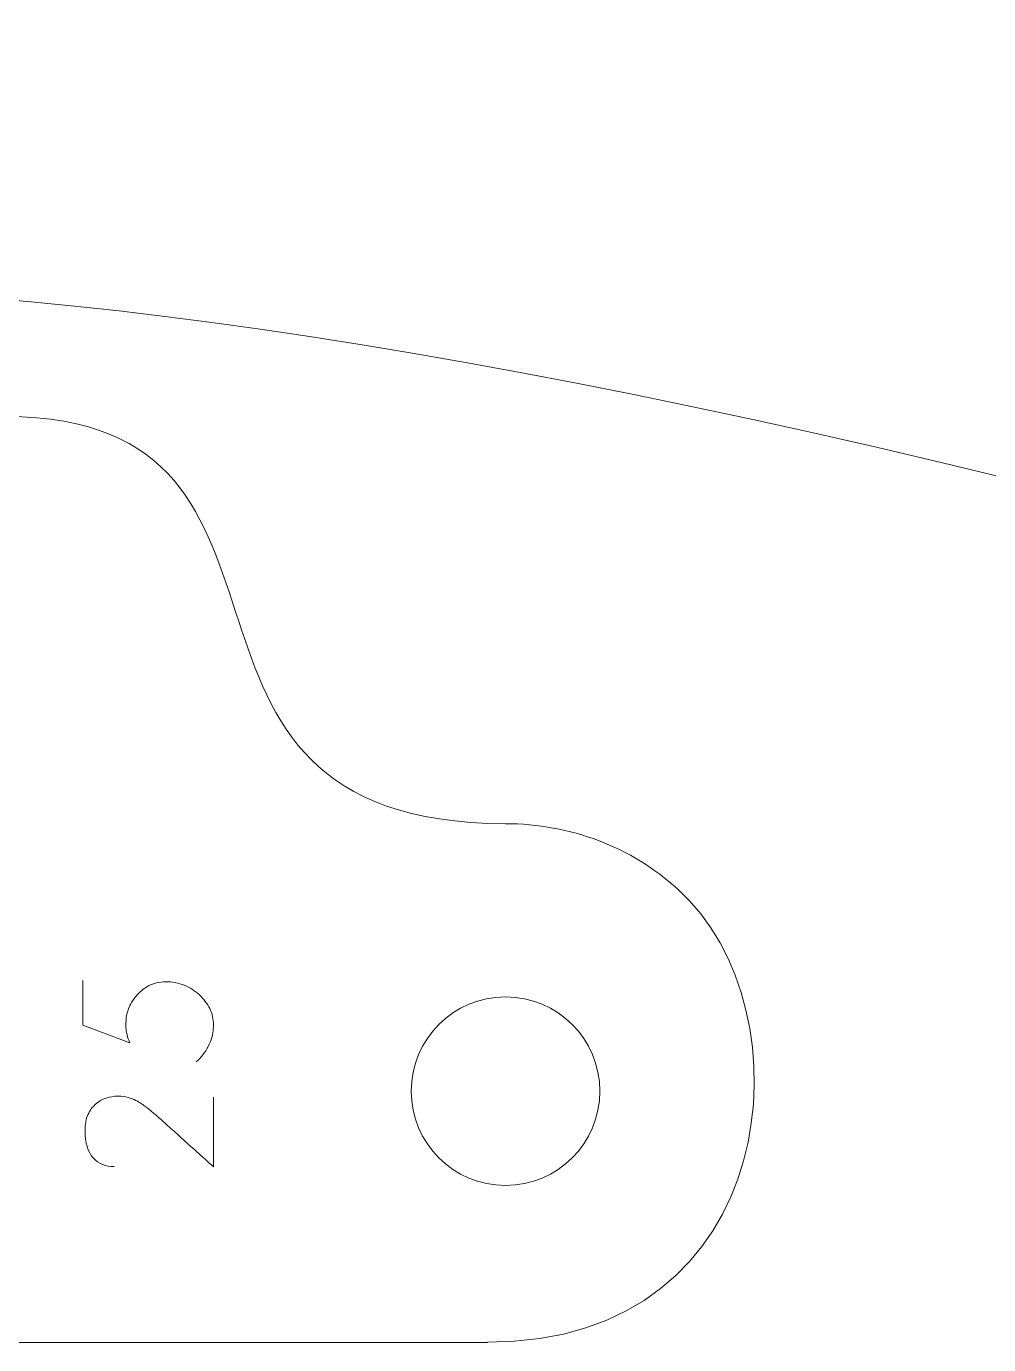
# Model space of a CAD drawing. Header units: centimetres. Extents: x -24 to 24.1, y -20.7 to 0.5.
# Drawn here: x -20.518 to -18.988, y -5.43 to -3.333 of the extents above; entities that cross this region are included whole.
import ezdxf

# ---------------------------------------------------------------- set-up
doc = ezdxf.new("R2010")
doc.units = ezdxf.units.CM
doc.header["$MEASUREMENT"] = 0
doc.layers.add('Layer 1', color=7, linetype='Continuous')

msp = doc.modelspace()

# ---------------------------------------------------------------- linework, layer by layer
at = {"layer": 'Layer 1', "color": 3, "lineweight": 9}
for points, knots in [([(-18.55268, -3.33027), (-18.55268, -3.33027), (-18.54022, -3.33652), (-18.54022, -3.33652), (-18.54022, -3.33652), (-18.38848, -3.35828), (-18.26252, -3.46483), (-18.21591, -3.61085), (-18.21591, -3.61085), (-18.1693, -3.75687), (-18.21025, -3.91669), (-18.32132, -4.02232), (-18.32132, -4.02232), (-18.43238, -4.12797), (-18.59405, -4.16084), (-18.73755, -4.10696), (-18.73755, -4.10696), (-21.11561, -3.49761), (-21.7819, -3.77825), (-22.21043, -4.11539), (-22.21043, -4.11539), (-22.21043, -4.11539), (-22.20795, -4.11323), (-22.20795, -4.11323), (-22.20795, -4.11323), (-22.30761, -4.20007), (-22.43586, -4.25405), (-22.5754, -4.26026), (-22.5754, -4.26026), (-22.85216, -4.27259), (-23.10137, -4.09383), (-23.17841, -3.82773), (-23.17841, -3.82773), (-23.21741, -3.69304), (-23.20716, -3.5537), (-23.15636, -3.43111), (-23.15636, -3.43111), (-23.15636, -3.43111), (-23.15818, -3.43559), (-23.15818, -3.43559), (-23.15818, -3.43559), (-22.74359, -2.91196), (-22.89247, -2.125), (-23.0393, -1.91188), (-23.0393, -1.91188), (-23.17528, -1.74706), (-23.15769, -1.50444), (-22.99935, -1.36095), (-22.99935, -1.36095), (-22.84099, -1.21744), (-22.59782, -1.22376), (-22.44713, -1.37527), (-22.44713, -1.37527), (-21.39633, -2.43382), (-20.02933, -3.12005), (-18.55268, -3.33027)], [0, 0, 0, 0, 0.0666667, 0.0666667, 0.0666667, 0.0666667, 0.1333333, 0.1333333, 0.1333333, 0.1333333, 0.2, 0.2, 0.2, 0.2, 0.2666667, 0.2666667, 0.2666667, 0.2666667, 0.3333333, 0.3333333, 0.3333333, 0.3333333, 0.4, 0.4, 0.4, 0.4, 0.4666667, 0.4666667, 0.4666667, 0.4666667, 0.5333333, 0.5333333, 0.5333333, 0.5333333, 0.6, 0.6, 0.6, 0.6, 0.6666667, 0.6666667, 0.6666667, 0.6666667, 0.7333333, 0.7333333, 0.7333333, 0.7333333, 0.8, 0.8, 0.8, 0.8, 0.8666667, 0.8666667, 0.8666667, 0.8666667, 1, 1, 1, 1]), ([(-21.53742, -5.42555), (-21.53742, -5.42555), (-21.55599, -5.42657), (-21.55599, -5.42657), (-21.55599, -5.42657), (-21.55599, -5.42657), (-19.78457, -5.42657), (-19.78457, -5.42657), (-19.78457, -5.42657), (-19.78457, -5.42657), (-19.78457, -5.42556), (-19.78457, -5.42556), (-19.78457, -5.42556), (-19.31541, -5.42792), (-19.26886, -4.89474), (-19.48252, -4.70492), (-19.48252, -4.70492), (-19.55505, -4.63844), (-19.65343, -4.60108), (-19.756, -4.60108), (-19.756, -4.60108), (-20.37538, -4.59974), (-20.0051, -3.95568), (-20.55039, -3.95338), (-20.55039, -3.95338), (-20.79691, -3.95234), (-21.12649, -3.93093), (-21.56599, -3.95568), (-21.56599, -3.95568), (-21.66856, -3.95568), (-21.76694, -4.02229), (-21.83947, -4.1408), (-21.83947, -4.1408), (-22.05313, -4.4792), (-22.00658, -5.42974), (-21.53742, -5.42555)], [0, 0, 0, 0, 0.1, 0.1, 0.1, 0.1, 0.2, 0.2, 0.2, 0.2, 0.3, 0.3, 0.3, 0.3, 0.4, 0.4, 0.4, 0.4, 0.5, 0.5, 0.5, 0.5, 0.6, 0.6, 0.6, 0.6, 0.7, 0.7, 0.7, 0.7, 0.8, 0.8, 0.8, 0.8, 1, 1, 1, 1])]:
    msp.add_open_spline(points, degree=3, knots=knots, dxfattribs=at)
at = {"layer": 'Layer 1', "color": 5, "lineweight": 9}
for points, knots in [([(-20.24821, -4.98008), (-20.24689, -4.97895), (-20.24478, -4.97688), (-20.24186, -4.97387), (-20.24186, -4.97387), (-20.23894, -4.97086), (-20.23593, -4.96696), (-20.23283, -4.96216), (-20.23283, -4.96216), (-20.22972, -4.95736), (-20.22695, -4.95158), (-20.2245, -4.9448), (-20.2245, -4.9448), (-20.22206, -4.93803), (-20.22074, -4.93013), (-20.22055, -4.9211), (-20.22055, -4.9211), (-20.22055, -4.91207), (-20.22253, -4.90346), (-20.22648, -4.89527), (-20.22648, -4.89527), (-20.23043, -4.88709), (-20.23589, -4.8798), (-20.24285, -4.8734), (-20.24285, -4.8734), (-20.24981, -4.86701), (-20.2579, -4.86193), (-20.26712, -4.85816), (-20.26712, -4.85816), (-20.27634, -4.8544), (-20.28612, -4.85252), (-20.29647, -4.85252), (-20.29647, -4.85252), (-20.30682, -4.85252), (-20.31594, -4.85473), (-20.32384, -4.85915), (-20.32384, -4.85915), (-20.33175, -4.86357), (-20.33838, -4.86898), (-20.34374, -4.87538), (-20.34374, -4.87538), (-20.3491, -4.88177), (-20.3531, -4.88855), (-20.35574, -4.8957), (-20.35574, -4.8957), (-20.35837, -4.90285), (-20.35969, -4.90915), (-20.35969, -4.91461), (-20.35969, -4.91461), (-20.36025, -4.91799), (-20.36035, -4.92157), (-20.35997, -4.92533), (-20.35997, -4.92533), (-20.35959, -4.92853), (-20.35893, -4.93229), (-20.35799, -4.93662), (-20.35799, -4.93662), (-20.35705, -4.94095), (-20.35555, -4.94537), (-20.35348, -4.94988), (-20.35348, -4.94988), (-20.35348, -4.94988), (-20.42855, -4.92166), (-20.42855, -4.92166), (-20.42855, -4.92166), (-20.42855, -4.92166), (-20.42855, -4.85054), (-20.42855, -4.85054), (-20.42855, -4.85054), (-20.42855, -4.85054), (-20.42855, -4.92166), (-20.42855, -4.92166), (-20.42855, -4.92166), (-20.42855, -4.92166), (-20.35348, -4.94988), (-20.35348, -4.94988), (-20.35348, -4.94988), (-20.35555, -4.94537), (-20.35705, -4.94095), (-20.35799, -4.93662), (-20.35799, -4.93662), (-20.35893, -4.93229), (-20.35959, -4.92853), (-20.35997, -4.92533), (-20.35997, -4.92533), (-20.36035, -4.92157), (-20.36025, -4.91799), (-20.35969, -4.91461), (-20.35969, -4.91461), (-20.35969, -4.90915), (-20.35837, -4.90285), (-20.35574, -4.8957), (-20.35574, -4.8957), (-20.3531, -4.88855), (-20.3491, -4.88177), (-20.34374, -4.87538), (-20.34374, -4.87538), (-20.33838, -4.86898), (-20.33175, -4.86357), (-20.32384, -4.85915), (-20.32384, -4.85915), (-20.31594, -4.85473), (-20.30682, -4.85252), (-20.29647, -4.85252), (-20.29647, -4.85252), (-20.28612, -4.85252), (-20.27634, -4.8544), (-20.26712, -4.85816), (-20.26712, -4.85816), (-20.2579, -4.86193), (-20.24981, -4.86701), (-20.24285, -4.8734), (-20.24285, -4.8734), (-20.23589, -4.8798), (-20.23043, -4.88709), (-20.22648, -4.89527), (-20.22648, -4.89527), (-20.22253, -4.90346), (-20.22055, -4.91207), (-20.22055, -4.9211), (-20.22055, -4.9211), (-20.22074, -4.93013), (-20.22206, -4.93803), (-20.2245, -4.9448), (-20.2245, -4.9448), (-20.22695, -4.95158), (-20.22972, -4.95736), (-20.23283, -4.96216), (-20.23283, -4.96216), (-20.23593, -4.96696), (-20.23894, -4.97086), (-20.24186, -4.97387), (-20.24186, -4.97387), (-20.24478, -4.97688), (-20.24689, -4.97895), (-20.24821, -4.98008)], [0, 0, 0, 0, 0.0285714, 0.0285714, 0.0285714, 0.0285714, 0.0571429, 0.0571429, 0.0571429, 0.0571429, 0.0857143, 0.0857143, 0.0857143, 0.0857143, 0.1142857, 0.1142857, 0.1142857, 0.1142857, 0.1428571, 0.1428571, 0.1428571, 0.1428572, 0.1714286, 0.1714286, 0.1714286, 0.1714286, 0.2, 0.2, 0.2, 0.2, 0.2285714, 0.2285714, 0.2285714, 0.2285714, 0.2571429, 0.2571429, 0.2571429, 0.2571429, 0.2857143, 0.2857143, 0.2857143, 0.2857143, 0.3142857, 0.3142857, 0.3142857, 0.3142857, 0.3428571, 0.3428571, 0.3428571, 0.3428572, 0.3714286, 0.3714286, 0.3714286, 0.3714286, 0.4, 0.4, 0.4, 0.4, 0.4285714, 0.4285714, 0.4285714, 0.4285714, 0.4571429, 0.4571429, 0.4571429, 0.4571429, 0.4857143, 0.4857143, 0.4857143, 0.4857143, 0.5142857, 0.5142857, 0.5142857, 0.5142857, 0.5428571, 0.5428571, 0.5428571, 0.5428572, 0.5714286, 0.5714286, 0.5714286, 0.5714286, 0.6, 0.6, 0.6, 0.6, 0.6285714, 0.6285714, 0.6285714, 0.6285714, 0.6571429, 0.6571429, 0.6571429, 0.6571429, 0.6857143, 0.6857143, 0.6857143, 0.6857143, 0.7142857, 0.7142857, 0.7142857, 0.7142857, 0.7428571, 0.7428571, 0.7428571, 0.7428572, 0.7714286, 0.7714286, 0.7714286, 0.7714286, 0.8, 0.8, 0.8, 0.8, 0.8285714, 0.8285714, 0.8285714, 0.8285714, 0.8571429, 0.8571429, 0.8571429, 0.8571429, 0.8857143, 0.8857143, 0.8857143, 0.8857143, 0.9142857, 0.9142857, 0.9142857, 0.9142857, 0.9428571, 0.9428571, 0.9428571, 0.9428572, 1, 1, 1, 1]), ([(-20.22027, -5.14715), (-20.23908, -5.13022), (-20.25611, -5.11488), (-20.27135, -5.10115), (-20.27135, -5.10115), (-20.27775, -5.09532), (-20.28415, -5.08953), (-20.29054, -5.08379), (-20.29054, -5.08379), (-20.29694, -5.07805), (-20.30277, -5.07288), (-20.30804, -5.06827), (-20.30804, -5.06827), (-20.31331, -5.06366), (-20.31778, -5.0598), (-20.32145, -5.0567), (-20.32145, -5.0567), (-20.32511, -5.0536), (-20.32742, -5.05176), (-20.32836, -5.0512), (-20.32836, -5.0512), (-20.33024, -5.05007), (-20.33245, -5.04856), (-20.33499, -5.04668), (-20.33499, -5.04668), (-20.33753, -5.0448), (-20.34054, -5.04297), (-20.34402, -5.04118), (-20.34402, -5.04118), (-20.3475, -5.03939), (-20.3516, -5.03784), (-20.3563, -5.03652), (-20.3563, -5.03652), (-20.361, -5.0352), (-20.36646, -5.03455), (-20.37267, -5.03455), (-20.37267, -5.03455), (-20.37888, -5.03455), (-20.38509, -5.03558), (-20.3913, -5.03765), (-20.3913, -5.03765), (-20.3975, -5.03972), (-20.4031, -5.04292), (-20.40809, -5.04725), (-20.40809, -5.04725), (-20.41307, -5.05157), (-20.41712, -5.05717), (-20.42022, -5.06404), (-20.42022, -5.06404), (-20.42333, -5.0709), (-20.42488, -5.07923), (-20.42488, -5.08901), (-20.42488, -5.08901), (-20.42469, -5.10877), (-20.42036, -5.1233), (-20.4119, -5.13262), (-20.4119, -5.13262), (-20.40343, -5.14193), (-20.39224, -5.14659), (-20.37831, -5.14659), (-20.37831, -5.14659), (-20.39224, -5.14659), (-20.40343, -5.14193), (-20.4119, -5.13262), (-20.4119, -5.13262), (-20.42036, -5.1233), (-20.42469, -5.10877), (-20.42488, -5.08901), (-20.42488, -5.08901), (-20.42488, -5.07923), (-20.42333, -5.0709), (-20.42022, -5.06404), (-20.42022, -5.06404), (-20.41712, -5.05717), (-20.41307, -5.05157), (-20.40809, -5.04725), (-20.40809, -5.04725), (-20.4031, -5.04292), (-20.3975, -5.03972), (-20.3913, -5.03765), (-20.3913, -5.03765), (-20.38509, -5.03558), (-20.37888, -5.03455), (-20.37267, -5.03455), (-20.37267, -5.03455), (-20.36646, -5.03455), (-20.361, -5.0352), (-20.3563, -5.03652), (-20.3563, -5.03652), (-20.3516, -5.03784), (-20.3475, -5.03939), (-20.34402, -5.04118), (-20.34402, -5.04118), (-20.34054, -5.04297), (-20.33753, -5.0448), (-20.33499, -5.04668), (-20.33499, -5.04668), (-20.33245, -5.04856), (-20.33024, -5.05007), (-20.32836, -5.0512), (-20.32836, -5.0512), (-20.32742, -5.05176), (-20.32511, -5.0536), (-20.32145, -5.0567), (-20.32145, -5.0567), (-20.31778, -5.0598), (-20.31331, -5.06366), (-20.30804, -5.06827), (-20.30804, -5.06827), (-20.30277, -5.07288), (-20.29694, -5.07805), (-20.29054, -5.08379), (-20.29054, -5.08379), (-20.28415, -5.08953), (-20.27775, -5.09532), (-20.27135, -5.10115), (-20.27135, -5.10115), (-20.25611, -5.11488), (-20.23908, -5.13022), (-20.22027, -5.14715), (-20.22027, -5.14715), (-20.22027, -5.14715), (-20.22027, -5.03596), (-20.22027, -5.03596), (-20.22027, -5.03596), (-20.22027, -5.03596), (-20.22027, -5.14715), (-20.22027, -5.14715)], [0, 0, 0, 0, 0.030303, 0.030303, 0.030303, 0.030303, 0.0606061, 0.0606061, 0.0606061, 0.0606061, 0.0909091, 0.0909091, 0.0909091, 0.0909091, 0.1212121, 0.1212121, 0.1212121, 0.1212121, 0.1515152, 0.1515152, 0.1515152, 0.1515152, 0.1818182, 0.1818182, 0.1818182, 0.1818182, 0.2121212, 0.2121212, 0.2121212, 0.2121212, 0.2424242, 0.2424242, 0.2424242, 0.2424243, 0.2727273, 0.2727273, 0.2727273, 0.2727273, 0.3030303, 0.3030303, 0.3030303, 0.3030303, 0.3333333, 0.3333333, 0.3333333, 0.3333333, 0.3636364, 0.3636364, 0.3636364, 0.3636364, 0.3939394, 0.3939394, 0.3939394, 0.3939394, 0.4242424, 0.4242424, 0.4242424, 0.4242424, 0.4545455, 0.4545455, 0.4545455, 0.4545455, 0.4848485, 0.4848485, 0.4848485, 0.4848485, 0.5151515, 0.5151515, 0.5151515, 0.5151515, 0.5454545, 0.5454545, 0.5454545, 0.5454546, 0.5757576, 0.5757576, 0.5757576, 0.5757576, 0.6060606, 0.6060606, 0.6060606, 0.6060606, 0.6363636, 0.6363636, 0.6363636, 0.6363636, 0.6666667, 0.6666667, 0.6666667, 0.6666667, 0.6969697, 0.6969697, 0.6969697, 0.6969697, 0.7272727, 0.7272727, 0.7272727, 0.7272727, 0.7575758, 0.7575758, 0.7575758, 0.7575758, 0.7878788, 0.7878788, 0.7878788, 0.7878788, 0.8181818, 0.8181818, 0.8181818, 0.8181818, 0.8484848, 0.8484848, 0.8484848, 0.8484849, 0.8787879, 0.8787879, 0.8787879, 0.8787879, 0.9090909, 0.9090909, 0.9090909, 0.9090909, 0.9393939, 0.9393939, 0.9393939, 0.9393939, 1, 1, 1, 1])]:
    msp.add_open_spline(points, degree=3, knots=knots, dxfattribs=at)
at = {"layer": 'Layer 1', "color": 1, "lineweight": 9}
msp.add_open_spline([(-19.756, -4.87656), (-19.83884, -4.87656), (-19.90601, -4.94372), (-19.90601, -5.02656), (-19.90601, -5.02656), (-19.90602, -5.1094), (-19.83884, -5.17657), (-19.75601, -5.17657), (-19.75601, -5.17657), (-19.67316, -5.17658), (-19.606, -5.1094), (-19.60599, -5.02657), (-19.60599, -5.02657), (-19.60599, -4.94372), (-19.67316, -4.87656), (-19.756, -4.87656)], degree=3, knots=[0, 0, 0, 0, 0.2, 0.2, 0.2, 0.2, 0.4, 0.4, 0.4, 0.4, 0.6, 0.6, 0.6, 0.6, 1, 1, 1, 1], dxfattribs=at)

doc.saveas('drawing.dxf')
